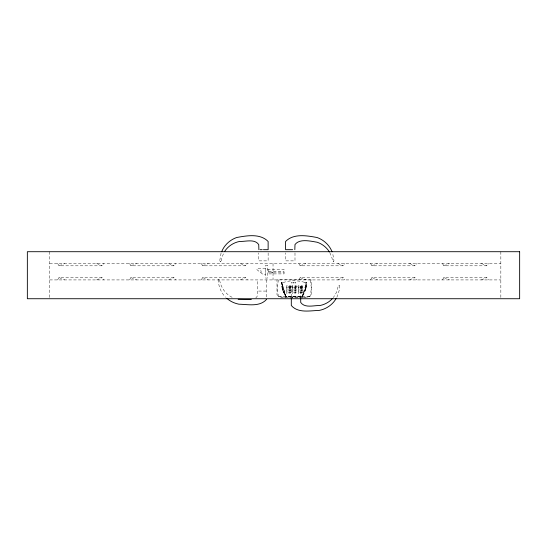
<?xml version="1.0" encoding="UTF-8"?>
<svg xmlns="http://www.w3.org/2000/svg" width="547" height="547" viewBox="0 0 547 547"><rect width="100%" height="100%" fill="white"/><g stroke="black" fill="none" stroke-linecap="round" stroke-linejoin="round"><path stroke-width="0.41" stroke-dasharray="2.73 2.05" d="M286.43 296.365L286.211 297.117L282.471 297.192A6.824 6.516 -42.9 0 1 279.948 296.816L279.469 296.624A7.665 7.241 -49.3 0 1 276.994 294.751L276.994 279.92L288.214 279.469A66.707 14.776 0 0 1 299.975 279.469L311.195 279.92L311.195 294.758A7.665 7.241 49.3 0 1 308.72 296.631L308.241 296.816A6.824 6.516 42.9 0 1 305.718 297.199L301.978 297.117L301.664 296.358L299.975 296.283A65.633 25.771 0 0 0 288.214 296.283L286.43 296.365L286.45 296.939M305.828 288.481L305.171 291.018L302.108 297.117L302.129 296.754M305.944 282.71L305.048 289.869L301.65 296.898M306.176 286.614L306.347 282.519L305.91 282.929L306.265 282.69M260.994 272.837L261.117 270.861L258.471 270.861M306.101 287.134L306.635 282.382L306.279 282.683M306.019 287.633L306.122 286.785M305.944 288.105L306.046 287.264M305.862 288.549L305.971 287.715M305.889 288.146L305.677 289.397M221.063 253.179L219.757 260.57L220.277 261.473L221.173 260.953L221.74 257.835L223.901 252.666M278.396 279.92L277.069 288.146L278.396 296.378L283.346 297.315L305.185 297.315L310.135 296.378L311.455 288.146L310.135 279.92M305.623 289.329L302.135 296.686M290.409 287.189L290.642 285.76L286.525 285.76L286.772 287.202L290.409 286.908L286.758 287.189M290.402 288.529L290.635 287.1L286.464 287.107L286.765 288.542L290.402 288.248L286.744 288.529M290.402 290.99L290.635 289.554L286.512 289.554L286.758 290.997L290.402 290.71L286.744 290.99M290.313 293.165L290.539 291.729L286.423 291.729L286.669 293.171L290.313 292.884L286.655 293.165M295.941 287.189L296.173 285.76L292.009 285.766L292.303 287.202L295.941 286.908L292.289 287.189M295.934 288.529L296.166 287.1L291.995 287.107L292.289 288.542L295.934 288.248L292.276 288.529M295.934 290.99L296.159 289.554L292.043 289.554L292.289 290.997L295.934 290.71L292.276 290.99M295.845 293.165L296.071 291.729L291.907 291.742L292.201 293.171L295.845 292.884L292.187 293.165M302.129 287.189L302.361 285.76L298.197 285.766L298.491 287.202L302.129 286.908L298.477 287.189M302.122 288.529L302.402 287.107L298.238 287.1L298.484 288.542L302.122 288.248L298.464 288.529M302.122 290.99L302.402 289.568L298.231 289.554L298.477 290.997L302.122 290.71L298.464 290.99M302.033 293.165L302.313 291.742L298.142 291.729L298.388 293.171L302.033 292.884L298.375 293.165M302.122 296.959L306.361 282.82M336.863 297.315L339.277 290.136L339.68 286.047L339.161 285.527L338.258 286.047L336.617 292.194L333.308 297.636M282.245 282.71L281.555 282.382L282.238 289.308L285.835 297.083L286.054 296.686L282.922 290.443M232.113 297.315C225.2 293.971 220.585 286.956 219.504 279.469L218.8 279.278L218.274 279.797C218.403 286.259 221.022 292.597 225.549 297.219M329.814 252.666L331.974 257.835L332.542 260.953L333.438 261.473L333.964 260.57L332.651 253.179M57.62 279.92L59.028 277.568L102.227 277.568L103.643 279.92M57.62 263.463L59.028 265.815L102.227 265.815L103.643 263.463M129.502 279.92L130.911 277.568L174.11 277.568L175.525 279.92M129.502 263.463L130.911 265.815L174.11 265.815L175.525 263.463M201.269 279.92L202.677 277.568L245.876 277.568L247.292 279.92M201.269 263.463L202.677 265.815L245.876 265.815L247.292 263.463M298.778 279.92L300.187 277.568L343.393 277.568L344.801 279.92M298.778 263.463L300.187 265.815L343.393 265.815L344.801 263.463M370.545 279.92L371.953 277.568L415.159 277.568L416.568 279.92M370.545 263.463L371.953 265.815L415.159 265.815L416.568 263.463M442.427 279.92L443.843 277.568L487.042 277.568L488.45 279.92M442.427 263.463L443.843 265.815L487.042 265.815L488.45 263.463M282.136 288.891L282.402 288.495L282.608 289.349M255.764 298.053L257.247 296.2L257.247 279.886M290.689 286.17L286.525 286.184M290.683 287.51L286.519 287.524M290.683 289.972L286.45 289.958M290.594 292.146L286.354 292.132M296.214 287.51L291.995 287.51M296.214 289.972L291.995 289.972M302.409 286.17L291.305 286.129L291.305 297.315M296.118 292.146L291.907 292.146M302.402 287.51L298.238 287.524M302.402 289.972L298.231 289.978M302.313 292.146L298.142 292.16M333.745 261.302L333.055 261.466M218.492 279.455L219.176 279.285M304.617 291.011L305.096 290.806M265.568 272.515L265.568 271.189M59.028 265.815L64.669 263.463M96.587 279.92L102.227 277.568M130.911 265.815L136.552 263.463M168.469 279.92L174.11 277.568M202.677 265.815L208.318 263.463M240.236 279.92L245.876 277.568M300.187 265.815L305.835 263.463M337.745 279.92L343.393 277.568M371.953 265.815L377.601 263.463M409.512 279.92L415.159 277.568M443.843 265.815L449.484 263.463M481.401 279.92L487.042 277.568M281.794 282.587C282.608 286.929 283.1 292.946 286.532 296.898L285.808 296.392L281.555 282.382M282.231 286.484L281.739 286.532L282.102 286.799M220.297 261.473L220.667 261.466L219.976 261.302M338.771 285.534L339.489 285.719M220.277 261.473L220.66 261.473M49.688 263.463L500.84 263.463M265.568 268.543L256.899 268.543L256.899 269.637L263.517 274.806L265.568 274.806M267.449 269.486L284.05 269.486L284.05 273.897L267.449 273.897M268.645 271.25L284.05 271.25M268.645 272.132L284.05 272.132M49.688 279.92L500.84 279.92M258.622 291.072L266.649 291.072M278.396 296.378L310.135 296.378M306.334 286.525L305.958 286.484M304.508 282.32C297.171 280.153 288.966 280.098 281.855 283.093L285.828 296.966M481.401 263.463L487.042 265.815M443.843 277.568L449.484 279.92M409.512 263.463L415.159 265.815M371.953 277.568L377.601 279.92M337.745 263.463L343.393 265.815M300.187 277.568L305.835 279.92M240.236 263.463L245.876 265.815M202.677 277.568L208.318 279.92M168.469 263.463L174.11 265.815M130.911 277.568L136.552 279.92M96.587 263.463L102.227 265.815M59.028 277.568L64.669 279.92M304.433 282.314L306.648 282.956L302.395 296.966L299.988 296.864A65.633 25.771 0 0 0 288.235 296.864L286.108 296.959L281.842 282.731L282.102 287.045M282.273 282.929L281.917 282.683M292.529 297.035L292.905 297.506M282.758 289.992L286.095 296.754M282.799 290.006L282.293 288.146M282.82 290.375L282.567 289.329M282.218 287.715L282.341 288.46M282.143 287.264L282.259 288.016M282.067 286.785L282.177 287.544M285.835 297.083L285.808 296.392M301.664 296.358L301.677 296.939M500.84 251.709L500.84 298.73M301.041 297.506L301.041 297.035L288.474 297.035L288.474 297.506M300.706 286.129L300.706 297.315M297.267 297.035L297.267 297.506M294.99 252.878L294.99 260.871L285.589 260.871L285.589 252.878M292.248 297.035L292.248 297.506M273.035 263.463L273.035 279.92M268.645 269.486L268.645 273.897M268.133 252.878L268.133 260.871L258.724 260.871L258.724 252.878M266.649 279.886L266.649 297.636M49.688 251.709L49.688 298.73M291.496 282.546C291.045 283.702 293.582 282.478 291.496 282.546M293.24 282.546C292.795 283.702 295.325 282.478 293.24 282.546M294.983 282.546C294.532 283.688 297.083 282.498 294.983 282.546M271.681 272.502L272.891 272.721L271.681 272.502M267.449 265.302L265.568 265.302L265.568 278.081L267.449 278.081L267.449 265.302"/><path stroke-width="0.82" d="M221.665 251.784C224.229 245.111 229.938 239.894 236.632 237.521C246.875 235.634 260.133 233.254 268.133 241.473L268.133 249.685L263.428 249.685M336.07 298.621C332.542 304.829 326.074 309.13 319.092 310.436C309.862 310.621 298.218 313.431 291.305 305.527L291.305 298.136M224.728 251.305C228.072 246.157 233.603 242.588 239.62 241.446C245.801 241.692 254.512 238.615 258.724 244.557L258.888 249.685M332.207 298.792C328.979 302.354 324.494 304.617 319.81 305.554C313.629 305.308 304.918 308.385 300.706 302.443L300.706 298.17M266.649 299.277C259.743 307.182 248.092 304.371 238.861 304.194C234.403 303.305 230.109 301.37 226.759 298.252M251.34 299.51L238.143 299.312M260.105 249.685L262.211 249.685M292.638 249.685L285.589 249.685L285.589 241.473C293.589 233.254 306.84 235.634 317.089 237.521C323.783 239.894 329.485 245.111 332.05 251.784M294.826 249.685L294.99 244.557C299.674 238.369 310.436 241.152 317.151 242.232C322.238 243.914 326.6 247.435 329.458 251.955M519.65 251.709L27.35 251.709L27.35 298.73L519.65 298.73L519.65 251.709"/></g></svg>
